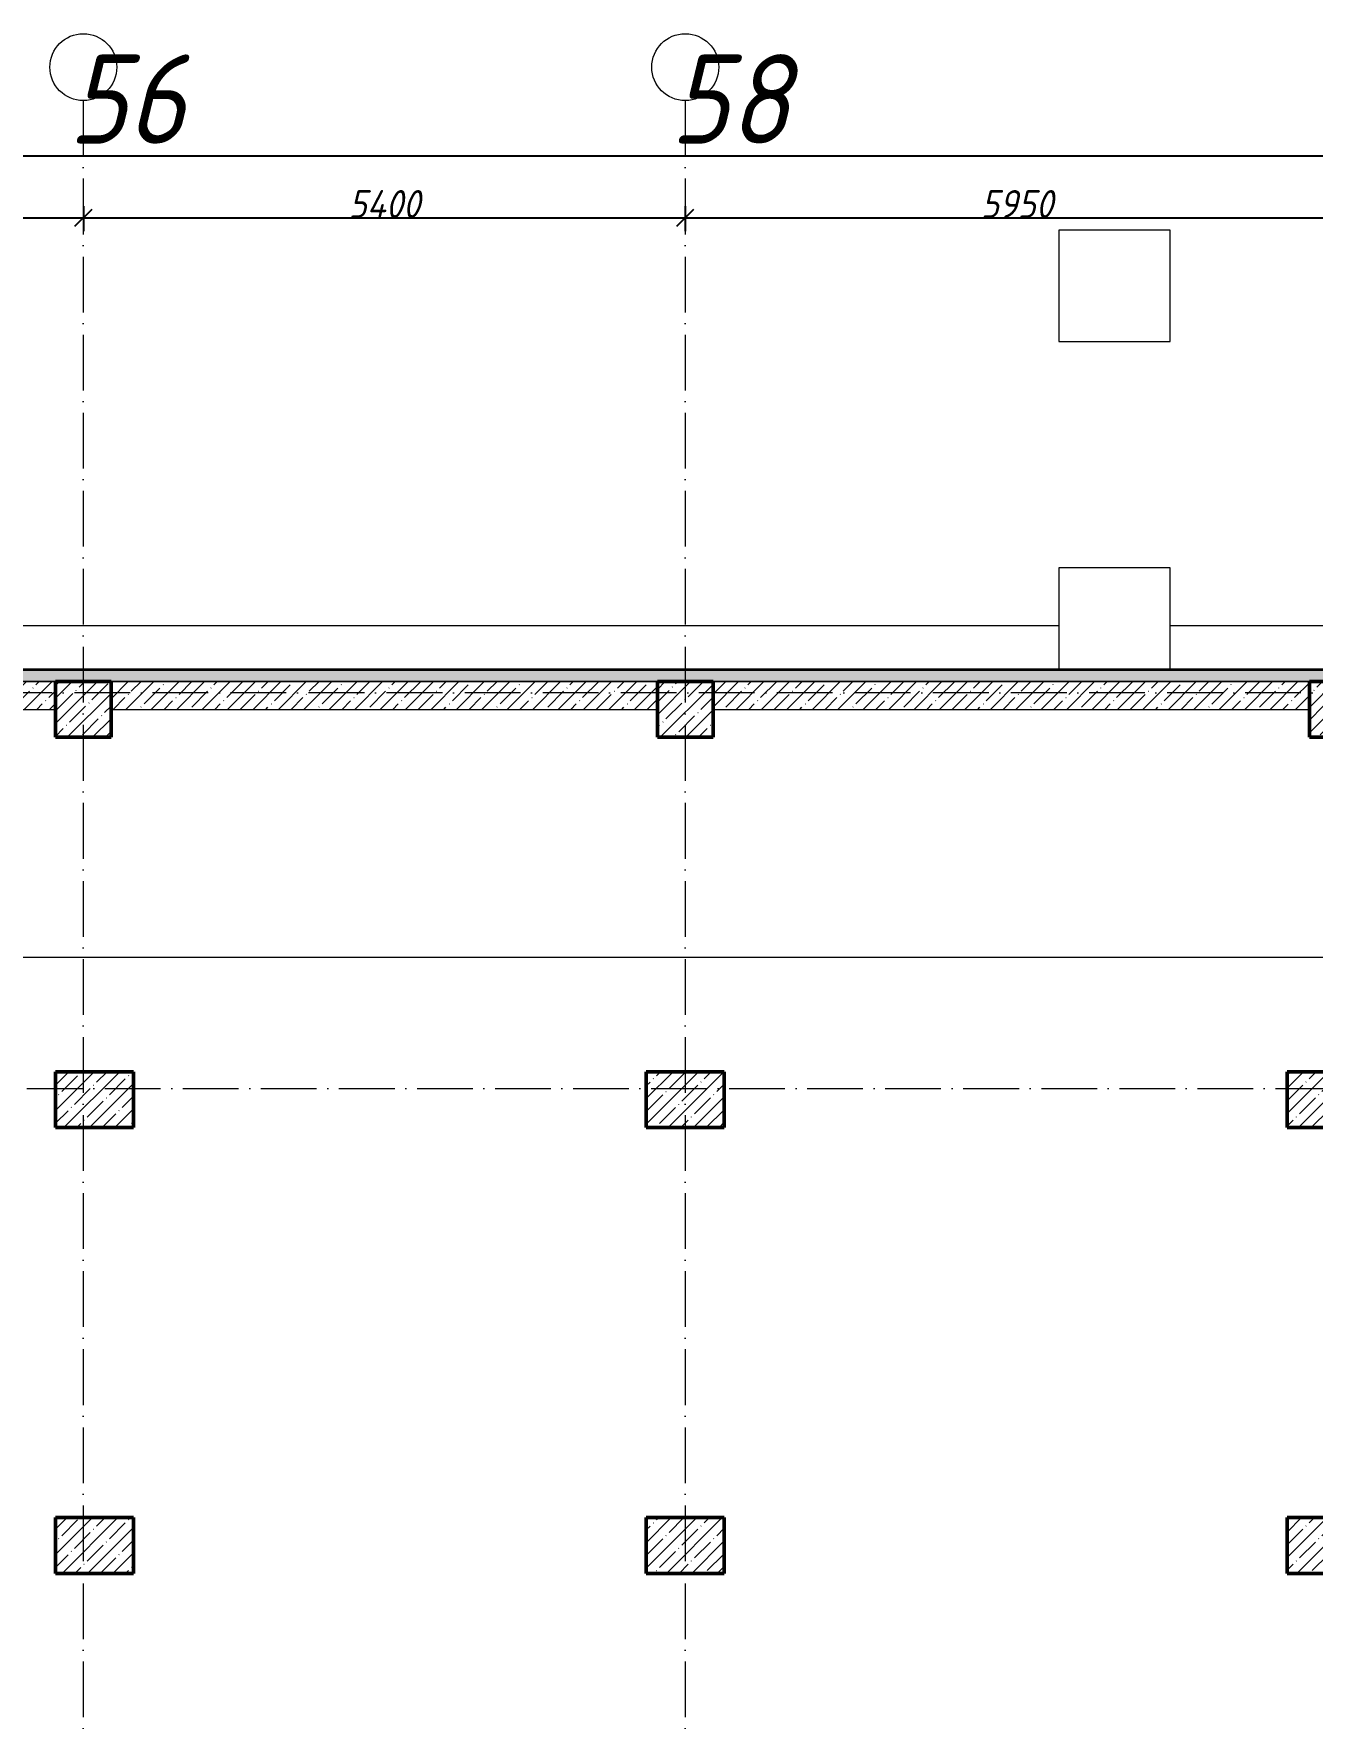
# Model space of a CAD drawing. Header units: millimetres. Extents: x -12989 to 629078, y -109036 to 555275.
# Drawn here: x 590944 to 602414, y 504509 to 519621 of the extents above; entities that cross this region are included whole.
import ezdxf

# ---------------------------------------------------------------- set-up
doc = ezdxf.new("R2010")
doc.units = ezdxf.units.MM
doc.linetypes.add('50_200_ШТРИХ_1Т_ш5_п1_п1_', pattern=[700, 500, -100, 0, -100])
for name, color, linetype, lineweight in [('A-____-____-DIMS', 7, 'Continuous', 9), ('A-FLOR-____-OTLN', 7, 'Continuous', 9), ('A-WALL-____-MCUT', 7, 'Continuous', 13), ('A-WALL-____-MCUT-1', 7, 'Continuous', 9), ('A-WALL-____-MCUT-3', 7, 'Continuous', 9), ('A-WALL-____-PATT-1', 7, 'Continuous', 9), ('A-WALL-FNSH-MCUT-1', 7, 'Continuous', 9), ('S-COLS-____-MCUT', 7, 'Continuous', 50), ('S-COLS-____-OTLN', 7, 'Continuous', 9), ('S-GRID-____-IDEN', 7, 'Continuous', 9), ('S-GRID-____-OTLN-1', 7, '50_200_ШТРИХ_1Т_ш5_п1_п1_', 9)]:
    doc.layers.add(name, color=color, linetype=linetype, lineweight=lineweight)
doc.layers.add('G-____-____-SYMB-1', color=9, linetype='Continuous', lineweight=9, true_color=0x808080)
doc.styles.add('ISOCPEUR_I', font='isocpeui.ttf', dxfattribs={"width": 0.9, "height": 2.5})
doc.styles.add('ISOCPEUR_I_9', font='isocpeui.ttf', dxfattribs={"width": 0.9, "height": 250})
doc.dimstyles.new('ISO-2_5_0_9К_БОЛЬШОЙ_ОСИ', dxfattribs={"dimscale": 304.8, "dimtxt": 248.995294, "dimasz": 0.492126, "dimexe": 0.393701, "dimexo": 0, "dimgap": 0, "dimtad": 1, "dimdec": 0, "dimzin": 0, "dimdsep": 46, "dimtxsty": 'ISOCPEUR_I_9', "dimblk1": 'OBLIQUE', "dimblk2": 'OBLIQUE', "dimsah": 1, "dimcen": 0.09, "dimdle": 0.393701, "dimazin": 0, "dimtfac": 1, "dimtdec": 4, "dimtix": 1, "dimtmove": 0, "dimatfit": 3, "dimfxl": 1, "dimtvp": 1, "dimtolj": 1, "dimtzin": 0, "dimarcsym": 2})
doc.dimstyles.new('ISO-2_5_0_9К_БОЛЬШОЙ_ОСИ_2', dxfattribs={"dimscale": 304.8, "dimtxt": 248.995294, "dimasz": 0.492126, "dimexe": 0.393701, "dimexo": 0, "dimgap": 0, "dimtad": 1, "dimdec": 0, "dimzin": 0, "dimdsep": 46, "dimtxsty": 'ISOCPEUR_I_9', "dimblk1": 'OBLIQUE', "dimblk2": 'OBLIQUE', "dimsah": 1, "dimcen": 0.09, "dimdle": 0.393701, "dimazin": 0, "dimtfac": 1, "dimtdec": 4, "dimtix": 1, "dimtmove": 2, "dimatfit": 3, "dimfxl": 1, "dimtvp": 1, "dimtolj": 1, "dimtzin": 0, "dimarcsym": 2})
pattern_1 = [(45, (513638.8, 428127.92), (-114.04925, 114.04925), []), (45, (513752.85, 428127.92), (-114.04925, 114.04925), [201.612, -40.322, 3.353, -36.97])]

# ---------------------------------------------------------------- blocks, each defined once
blk = doc.blocks.new('BSC_Колонна _Прямоугольная - 500х500-V32-АР1_Кладочный план подвала в осях 1-64_Ю-ЯЯ')
at = {"layer": 'S-COLS-____-OTLN'}
h = blk.add_hatch(dxfattribs=at)
h.set_pattern_fill('FP_39', color=256, style=0, pattern_type=2)
h.set_pattern_definition([(45, (-89000, -85431.04), (-114.04925, 114.04925), []), (45, (-88885.95, -85431.04), (-114.04925, 114.04925), [201.613, -40.323, 3.353, -36.97])])
h.paths.add_polyline_path([(-250, -250), (250, -250), (250, 250), (-250, 250)], flags=0)
at = {"layer": 'S-COLS-____-MCUT'}
for p, q in [((250, 250), (-250, 250)), ((-250, 250), (-250, -250)), ((250, -250), (250, 250)), ((-250, -250), (250, -250))]:
    blk.add_line(p, q, dxfattribs=at)
blk = doc.blocks.new('BSC_Колонна _Прямоугольная - 500х500-V33-АР1_Кладочный план подвала в осях 1-64_Ю-ЯЯ')
at = {"layer": 'S-COLS-____-OTLN'}
h = blk.add_hatch(dxfattribs=at)
h.set_pattern_fill('FP_40', color=256, style=0, pattern_type=2)
h.set_pattern_definition([(45, (-83150, -85431.04), (-114.04925, 114.04925), []), (45, (-83035.95, -85431.04), (-114.04925, 114.04925), [201.613, -40.323, 3.353, -36.97])])
h.paths.add_polyline_path([(-250, -250), (250, -250), (250, 250), (-250, 250)], flags=0)
at = {"layer": 'S-COLS-____-MCUT'}
for p, q in [((250, 250), (-250, 250)), ((-250, 250), (-250, -250)), ((250, -250), (250, 250)), ((-250, -250), (250, -250))]:
    blk.add_line(p, q, dxfattribs=at)
blk = doc.blocks.new('BSC_Колонна _Прямоугольная - 500х500-V35-АР1_Кладочный план подвала в осях 1-64_Ю-ЯЯ')
at = {"layer": 'S-COLS-____-OTLN'}
h = blk.add_hatch(dxfattribs=at)
h.set_pattern_fill('FP_42', color=256, style=0, pattern_type=2)
h.set_pattern_definition([(45, (-77750, -85431.04), (-114.04925, 114.04925), []), (45, (-77635.95, -85431.04), (-114.04925, 114.04925), [201.613, -40.323, 3.353, -36.97])])
h.paths.add_polyline_path([(-250, -250), (250, -250), (250, 250), (-250, 250)], flags=0)
at = {"layer": 'S-COLS-____-MCUT'}
for p, q in [((250, 250), (-250, 250)), ((-250, 250), (-250, -250)), ((250, -250), (250, 250)), ((-250, -250), (250, -250))]:
    blk.add_line(p, q, dxfattribs=at)
blk = doc.blocks.new('BSC_Колонна _Прямоугольная - 500х700-V148-АР1_Кладочный план подвала в осях 1-64_Ю-ЯЯ')
at = {"layer": 'S-COLS-____-OTLN'}
h = blk.add_hatch(dxfattribs=at)
h.set_pattern_fill('FP_165', color=256, style=0, pattern_type=2)
h.set_pattern_definition([(315, (-77931.04, 77850), (114.04925, 114.04925), []), (315, (-77931.04, 77735.95), (114.04925, 114.04925), [201.613, -40.323, 3.353, -36.97])])
h.paths.add_polyline_path([(-250, 350), (-250, -350), (250, -350), (250, 350)], flags=0)
at = {"layer": 'S-COLS-____-MCUT'}
for p, q in [((250, 350), (-250, 350)), ((-250, 350), (-250, -350)), ((250, -350), (250, 350)), ((-250, -350), (250, -350))]:
    blk.add_line(p, q, dxfattribs=at)
blk = doc.blocks.new('BSC_Колонна _Прямоугольная - 500х700-V149-АР1_Кладочный план подвала в осях 1-64_Ю-ЯЯ')
at = {"layer": 'S-COLS-____-OTLN'}
h = blk.add_hatch(dxfattribs=at)
h.set_pattern_fill('FP_166', color=256, style=0, pattern_type=2)
h.set_pattern_definition([(315, (-77931.04, 83150), (114.04925, 114.04925), []), (315, (-77931.04, 83035.95), (114.04925, 114.04925), [201.613, -40.323, 3.353, -36.97])])
h.paths.add_polyline_path([(-250, 350), (-250, -350), (250, -350), (250, 350)], flags=0)
at = {"layer": 'S-COLS-____-MCUT'}
for p, q in [((250, 350), (-250, 350)), ((-250, 350), (-250, -350)), ((250, -350), (250, 350)), ((-250, -350), (250, -350))]:
    blk.add_line(p, q, dxfattribs=at)
blk = doc.blocks.new('BSC_Колонна _Прямоугольная - 500х700-V150-АР1_Кладочный план подвала в осях 1-64_Ю-ЯЯ')
at = {"layer": 'S-COLS-____-OTLN'}
h = blk.add_hatch(dxfattribs=at)
h.set_pattern_fill('FP_167', color=256, style=0, pattern_type=2)
h.set_pattern_definition([(315, (-77931.04, 88900), (114.04925, 114.04925), []), (315, (-77931.04, 88785.95), (114.04925, 114.04925), [201.613, -40.323, 3.353, -36.97])])
h.paths.add_polyline_path([(-250, 350), (-250, -350), (250, -350), (250, 350)], flags=0)
at = {"layer": 'S-COLS-____-MCUT'}
for p, q in [((250, 350), (-250, 350)), ((-250, 350), (-250, -350)), ((250, -350), (250, 350)), ((-250, -350), (250, -350))]:
    blk.add_line(p, q, dxfattribs=at)
blk = doc.blocks.new('BSC_Колонна _Прямоугольная - 500х700-V151-АР1_Кладочный план подвала в осях 1-64_Ю-ЯЯ')
at = {"layer": 'S-COLS-____-OTLN'}
h = blk.add_hatch(dxfattribs=at)
h.set_pattern_fill('FP_168', color=256, style=0, pattern_type=2)
h.set_pattern_definition([(315, (-81931.04, 77850), (114.04925, 114.04925), []), (315, (-81931.04, 77735.95), (114.04925, 114.04925), [201.613, -40.323, 3.353, -36.97])])
h.paths.add_polyline_path([(-250, 350), (-250, -350), (250, -350), (250, 350)], flags=0)
at = {"layer": 'S-COLS-____-MCUT'}
for p, q in [((250, 350), (-250, 350)), ((-250, 350), (-250, -350)), ((250, -350), (250, 350)), ((-250, -350), (250, -350))]:
    blk.add_line(p, q, dxfattribs=at)
blk = doc.blocks.new('BSC_Колонна _Прямоугольная - 500х700-V152-АР1_Кладочный план подвала в осях 1-64_Ю-ЯЯ')
at = {"layer": 'S-COLS-____-OTLN'}
h = blk.add_hatch(dxfattribs=at)
h.set_pattern_fill('FP_169', color=256, style=0, pattern_type=2)
h.set_pattern_definition([(315, (-81931.04, 83150), (114.04925, 114.04925), []), (315, (-81931.04, 83035.95), (114.04925, 114.04925), [201.613, -40.323, 3.353, -36.97])])
h.paths.add_polyline_path([(-250, 350), (-250, -350), (250, -350), (250, 350)], flags=0)
at = {"layer": 'S-COLS-____-MCUT'}
for p, q in [((250, 350), (-250, 350)), ((-250, 350), (-250, -350)), ((250, -350), (250, 350)), ((-250, -350), (250, -350))]:
    blk.add_line(p, q, dxfattribs=at)
blk = doc.blocks.new('BSC_Колонна _Прямоугольная - 500х700-V153-АР1_Кладочный план подвала в осях 1-64_Ю-ЯЯ')
at = {"layer": 'S-COLS-____-OTLN'}
h = blk.add_hatch(dxfattribs=at)
h.set_pattern_fill('FP_170', color=256, style=0, pattern_type=2)
h.set_pattern_definition([(315, (-81931.04, 88900), (114.04925, 114.04925), []), (315, (-81931.04, 88785.95), (114.04925, 114.04925), [201.613, -40.323, 3.353, -36.97])])
h.paths.add_polyline_path([(-250, 350), (-250, -350), (250, -350), (250, 350)], flags=0)
at = {"layer": 'S-COLS-____-MCUT'}
for p, q in [((250, 350), (-250, 350)), ((-250, 350), (-250, -350)), ((250, -350), (250, 350)), ((-250, -350), (250, -350))]:
    blk.add_line(p, q, dxfattribs=at)
blk = doc.blocks.new('Ось сетки - Круг_Ø6_00__ISO-2_5_0_9K_-25732049-АР1_Кладочный план подвала в осях 1-64_Ю-ЯЯ')
at = {"layer": 'S-GRID-____-IDEN'}
blk.add_circle((0, 0), 3, dxfattribs=at)
blk = doc.blocks.new('_Oblique')
at = {"color": 0, "linetype": 'ByBlock', "lineweight": -2}
blk.add_line((-0.5, -0.5), (0.5, 0.5), dxfattribs=at)
blk = doc.blocks.new('*D6581')
at = {"layer": 'A-____-____-DIMS', "color": 0, "lineweight": -2, "transparency": 16777216}
for p, q in [((588489, 518074), (588489, 517848)), ((591389, 518074), (591389, 517848)), ((588369, 517968), (591509, 517968))]:
    blk.add_line(p, q, dxfattribs=at)
at = {"layer": 'Defpoints', "color": 0, "transparency": 16777216}
for p in [(588489, 518074), (591389, 518074), (591389, 517968)]:
    blk.add_point(p, dxfattribs=at)
at = {"layer": 'A-____-____-DIMS', "color": 0, "lineweight": -2, "transparency": 16777216, "xscale": 150, "yscale": 150, "zscale": 150, "rotation": 180}
blk.add_blockref('_Oblique', (588489, 517968), dxfattribs=at)
at = {"layer": 'A-____-____-DIMS', "color": 0, "lineweight": -2, "transparency": 16777216, "xscale": 150, "yscale": 150, "zscale": 150}
blk.add_blockref('_Oblique', (591389, 517968), dxfattribs=at)
at = {"layer": 'A-____-____-DIMS', "color": 0, "transparency": 16777216, "insert": (589939, 518093), "char_height": 250, "width": 758.48, "attachment_point": 5, "style": 'ISOCPEUR_I_9'}
blk.add_mtext('\\A1;2900', dxfattribs=at)
blk = doc.blocks.new('*D6582')
at = {"layer": 'A-____-____-DIMS', "color": 0, "lineweight": -2, "transparency": 16777216}
for p, q in [((591389, 518074), (591389, 517848)), ((596789, 518074), (596789, 517848)), ((591269, 517968), (596909, 517968))]:
    blk.add_line(p, q, dxfattribs=at)
at = {"layer": 'Defpoints', "color": 0, "transparency": 16777216}
for p in [(591389, 518074), (596789, 518074), (596789, 517968)]:
    blk.add_point(p, dxfattribs=at)
at = {"layer": 'A-____-____-DIMS', "color": 0, "lineweight": -2, "transparency": 16777216, "xscale": 150, "yscale": 150, "zscale": 150, "rotation": 180}
blk.add_blockref('_Oblique', (591389, 517968), dxfattribs=at)
at = {"layer": 'A-____-____-DIMS', "color": 0, "lineweight": -2, "transparency": 16777216, "xscale": 150, "yscale": 150, "zscale": 150}
blk.add_blockref('_Oblique', (596789, 517968), dxfattribs=at)
at = {"layer": 'A-____-____-DIMS', "color": 0, "transparency": 16777216, "insert": (594089, 518093), "char_height": 250, "width": 781.46, "attachment_point": 5, "style": 'ISOCPEUR_I_9'}
blk.add_mtext('\\A1;5400', dxfattribs=at)
blk = doc.blocks.new('*D6583')
at = {"layer": 'A-____-____-DIMS', "color": 0, "lineweight": -2, "transparency": 16777216}
for p, q in [((596789, 518074), (596789, 517848)), ((602739, 518074), (602739, 517848)), ((596669, 517968), (602859, 517968))]:
    blk.add_line(p, q, dxfattribs=at)
at = {"layer": 'Defpoints', "color": 0, "transparency": 16777216}
for p in [(596789, 518074), (602739, 518074), (602739, 517968)]:
    blk.add_point(p, dxfattribs=at)
at = {"layer": 'A-____-____-DIMS', "color": 0, "lineweight": -2, "transparency": 16777216, "xscale": 150, "yscale": 150, "zscale": 150, "rotation": 180}
blk.add_blockref('_Oblique', (596789, 517968), dxfattribs=at)
at = {"layer": 'A-____-____-DIMS', "color": 0, "lineweight": -2, "transparency": 16777216, "xscale": 150, "yscale": 150, "zscale": 150}
blk.add_blockref('_Oblique', (602739, 517968), dxfattribs=at)
at = {"layer": 'A-____-____-DIMS', "color": 0, "transparency": 16777216, "insert": (599764, 518093), "char_height": 250, "width": 758.48, "attachment_point": 5, "style": 'ISOCPEUR_I_9'}
blk.add_mtext('\\A1;5950', dxfattribs=at)
blk = doc.blocks.new('*D6587')
at = {"layer": 'A-____-____-DIMS', "color": 0, "lineweight": -2, "transparency": 16777216}
for p, q in [((511169, 518521), (562522, 518521)), ((511289, 518627), (511289, 518401)), ((614909, 518521), (563401, 518521)), ((614789, 518627), (614789, 518401))]:
    blk.add_line(p, q, dxfattribs=at)
at = {"layer": 'Defpoints', "color": 0, "transparency": 16777216}
for p in [(511289, 518627), (614789, 518627), (614789, 518521)]:
    blk.add_point(p, dxfattribs=at)
at = {"layer": 'A-____-____-DIMS', "color": 0, "lineweight": -2, "transparency": 16777216, "xscale": 150, "yscale": 150, "zscale": 150, "rotation": 180}
blk.add_blockref('_Oblique', (511289, 518521), dxfattribs=at)
at = {"layer": 'A-____-____-DIMS', "color": 0, "lineweight": -2, "transparency": 16777216, "xscale": 150, "yscale": 150, "zscale": 150}
blk.add_blockref('_Oblique', (614789, 518521), dxfattribs=at)
at = {"layer": 'A-____-____-DIMS', "color": 0, "transparency": 16777216, "insert": (562422, 518847), "char_height": 250, "width": 1080.26, "attachment_point": 1, "line_spacing_factor": 1.149209, "style": 'ISOCPEUR_I_9'}
blk.add_mtext('\\A1;103500', dxfattribs=at)

msp = doc.modelspace()

# ---------------------------------------------------------------- hatches: boundary and pattern name
at = {"layer": 'A-WALL-____-PATT-1'}
h = msp.add_hatch(dxfattribs=at)
h.set_pattern_fill('FP_54', color=256, style=0, pattern_type=2)
h.set_pattern_definition([(0, (513638.804, 428127.92), (120.967, 69.841), [80.645, -161.29]), (120, (513638.804, 428127.92), (-120.96808, 69.84086), [80.645, -161.29]), (60, (513638.804, 428127.92), (-8e-05, 139.68186), [0, -161.29, 80.645, 0])])
h.paths.add_polyline_path([(614890.8036, 513810.9591), (614890.8036, 513910.9591), (539688.8036, 513910.9591), (539688.8036, 513810.9591), (614888.8036, 513810.9591)], flags=0)
h.paths.add_polyline_path([(538088.8036, 513810.9591), (538088.8036, 513910.9591), (511186.8036, 513910.9591), (511186.8036, 513810.9591), (534834.3188, 513810.9591)], flags=0)
h = msp.add_hatch(dxfattribs=at)
h.set_pattern_fill('FP_1', color=256, style=0, pattern_type=2)
h.set_pattern_definition(pattern_1)
h.paths.add_polyline_path([(588888.8036, 513558.9591), (591138.8036, 513558.9591), (591138.8036, 513808.9591), (588888.8036, 513808.9591)], flags=0)
h = msp.add_hatch(dxfattribs=at)
h.set_pattern_fill('FP_1', color=256, style=0, pattern_type=2)
h.set_pattern_definition(pattern_1)
h.paths.add_polyline_path([(596538.8036, 513558.9591), (596538.8036, 513808.9591), (591638.8036, 513808.9591), (591638.8036, 513558.9591)], flags=0)
h = msp.add_hatch(dxfattribs=at)
h.set_pattern_fill('FP_1', color=256, style=0, pattern_type=2)
h.set_pattern_definition(pattern_1)
h.paths.add_polyline_path([(602388.8036, 513558.9591), (602388.8036, 513808.9591), (597038.8036, 513808.9591), (597038.8036, 513558.9591), (598463.1253, 513558.9591)], flags=0)

# ---------------------------------------------------------------- linework, layer by layer
at = {"layer": 'A-FLOR-____-OTLN'}
for p, q in [((601138.8036, 517858.9591), (600138.8036, 517858.9591)), ((600138.8036, 517858.9591), (600138.8036, 516858.9591)), ((601138.8036, 516858.9591), (601138.8036, 517858.9591)), ((600138.8036, 516858.9591), (601138.8036, 516858.9591)), ((601138.8036, 514828.9591), (600138.8036, 514828.9591)), ((600138.8036, 514828.9591), (600138.8036, 513918.9591)), ((601138.8036, 513918.9591), (601138.8036, 514828.9591)), ((600138.8036, 514308.9591), (588388.8036, 514308.9591)), ((606288.8036, 514308.9591), (601138.8036, 514308.9591))]:
    msp.add_line(p, q, dxfattribs=at)
at = {"layer": 'A-WALL-____-MCUT'}
for p, q in [((614998.8036, 513918.9591), (539688.8036, 513918.9591)), ((539688.8036, 513910.9591), (614990.8036, 513910.9591))]:
    msp.add_line(p, q, dxfattribs=at)
at = {"layer": 'A-WALL-____-MCUT-1'}
for p, q in [((588888.8036, 513808.9591), (591138.8036, 513808.9591)), ((591138.8036, 513808.9591), (588888.8036, 513808.9591)), ((591638.8036, 513808.9591), (596538.8036, 513808.9591)), ((596538.8036, 513808.9591), (591638.8036, 513808.9591)), ((602388.8036, 513808.9591), (597038.8036, 513808.9591)), ((588888.8036, 513558.9591), (591138.8036, 513558.9591)), ((591638.8036, 513558.9591), (596538.8036, 513558.9591)), ((597038.8036, 513558.9591), (602388.8036, 513558.9591))]:
    msp.add_line(p, q, dxfattribs=at)
at = {"layer": 'A-WALL-____-MCUT-3'}
msp.add_line((539688.8036, 513810.9591), (614890.8036, 513810.9591), dxfattribs=at)
at = {"layer": 'A-WALL-FNSH-MCUT-1'}
msp.add_line((597038.8036, 513808.9591), (602388.8036, 513808.9591), dxfattribs=at)
at = {"layer": 'G-____-____-SYMB-1'}
msp.add_line((508776.7007, 511336.9697), (617769.1542, 511336.9697), dxfattribs=at)
at = {"layer": 'S-GRID-____-OTLN-1'}
for p, q in [((591388.8036, 519020.7686), (591388.8036, 468222.3269)), ((596788.8036, 519020.7686), (596788.8036, 468222.3269)), ((617713.2102, 513708.9591), (508970.0334, 513708.9591)), ((508970.0334, 510158.9591), (617713.2102, 510158.9591))]:
    msp.add_line(p, q, dxfattribs=at)

# ---------------------------------------------------------------- block references
at = {"layer": 'S-COLS-____-OTLN'}
for name, p in [('BSC_Колонна _Прямоугольная - 500х500-V35-АР1_Кладочный план подвала в осях 1-64_Ю-ЯЯ', (591388.8036, 513558.9591)), ('BSC_Колонна _Прямоугольная - 500х500-V33-АР1_Кладочный план подвала в осях 1-64_Ю-ЯЯ', (596788.8036, 513558.9591)), ('BSC_Колонна _Прямоугольная - 500х500-V32-АР1_Кладочный план подвала в осях 1-64_Ю-ЯЯ', (602638.8036, 513558.9591))]:
    msp.add_blockref(name, p, dxfattribs=at)
at = {"layer": 'S-COLS-____-OTLN', "rotation": 89.9999999999999}
for name, p in [('BSC_Колонна _Прямоугольная - 500х700-V151-АР1_Кладочный план подвала в осях 1-64_Ю-ЯЯ', (591488.8036, 510058.9591)), ('BSC_Колонна _Прямоугольная - 500х700-V152-АР1_Кладочный план подвала в осях 1-64_Ю-ЯЯ', (596788.8036, 510058.9591)), ('BSC_Колонна _Прямоугольная - 500х700-V153-АР1_Кладочный план подвала в осях 1-64_Ю-ЯЯ', (602538.8036, 510058.9591)), ('BSC_Колонна _Прямоугольная - 500х700-V148-АР1_Кладочный план подвала в осях 1-64_Ю-ЯЯ', (591488.8036, 506058.9591)), ('BSC_Колонна _Прямоугольная - 500х700-V149-АР1_Кладочный план подвала в осях 1-64_Ю-ЯЯ', (596788.8036, 506058.9591)), ('BSC_Колонна _Прямоугольная - 500х700-V150-АР1_Кладочный план подвала в осях 1-64_Ю-ЯЯ', (602538.8036, 506058.9587))]:
    msp.add_blockref(name, p, dxfattribs=at)
at = {"layer": 'S-GRID-____-IDEN', "xscale": 99.99999999999993, "yscale": 99.99999999999993, "zscale": 99.99999999999993, "rotation": 180}
for p in [(591388.8036, 519320.7686), (596788.8036, 519320.7686)]:
    msp.add_blockref('Ось сетки - Круг_Ø6_00__ISO-2_5_0_9K_-25732049-АР1_Кладочный план подвала в осях 1-64_Ю-ЯЯ', p, dxfattribs=at)

# ---------------------------------------------------------------- texts
at = {"layer": 'S-GRID-____-IDEN', "char_height": 800, "width": 404.0505, "attachment_point": 1, "style": 'ISOCPEUR_I'}
for s, insert in [('56', (591254.4319, 519434.7022)), ('58', (596654.4319, 519434.7022))]:
    msp.add_mtext(s, dxfattribs=dict(at, insert=insert))

# ---------------------------------------------------------------- dimensions: what is measured, and where the dimension line sits
at = {"layer": 'A-____-____-DIMS'}
dim = msp.add_linear_dim(base=(614788.8036, 518520.5857), p1=(511288.8036, 518626.6518), p2=(614788.8036, 518626.6518), dimstyle='ISO-2_5_0_9К_БОЛЬШОЙ_ОСИ_2', override={"dimtxt": 400, "dimpost": '<>', "dimfxl": 103500}, dxfattribs=at)
dim.commit()
dim.dimension.update_dxf_attribs({"geometry": '*D6587', "text_midpoint": (562961.6538, 518680.533), "dimtype": 160})
for base, p1, p2, override, picture, middle in [((591388.8036, 517968.3665), (588488.8036, 518074.4325), (591388.8036, 518074.4325), {"dimtxt": 400, "dimpost": '<>', "dimfxl": 2900}, '*D6581', (589938.8036, 518093.3665)), ((596788.8036, 517968.3665), (591388.8036, 518074.4325), (596788.8036, 518074.4325), {"dimtxt": 400, "dimpost": '<>', "dimfxl": 5400}, '*D6582', (594088.8036, 518093.3665)), ((602738.8036, 517968.3665), (596788.8036, 518074.4325), (602738.8036, 518074.4325), {"dimtxt": 400, "dimpost": '<>', "dimfxl": 5950}, '*D6583', (599763.8036, 518093.3665))]:
    dim = msp.add_linear_dim(base=base, p1=p1, p2=p2, dimstyle='ISO-2_5_0_9К_БОЛЬШОЙ_ОСИ', override=override, dxfattribs=at)
    dim.commit()
    dim.dimension.update_dxf_attribs({"geometry": picture, "text_midpoint": middle})

doc.saveas('drawing.dxf')
